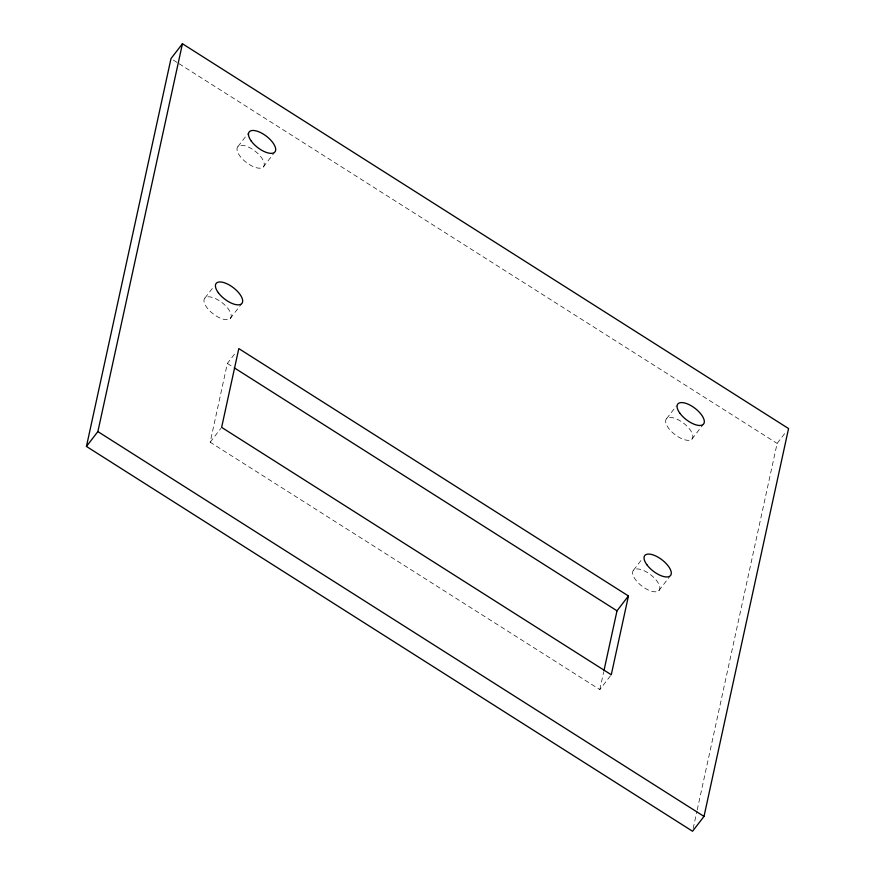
<?xml version="1.0" encoding="UTF-8"?>
<svg xmlns="http://www.w3.org/2000/svg" width="875" height="875" viewBox="0 0 875 875"><rect width="100%" height="100%" fill="white"/><g stroke="black" fill="none" stroke-linecap="round" stroke-linejoin="round"><path stroke-width="0.66" stroke-dasharray="4.38 3.28" d="M610.455 675.817L599.823 689.598L210.175 442.214L227.358 363.442L236.348 351.772M599.823 689.598L603.608 672.241M693.142 828.581L696.916 811.256M697.211 809.922L777.12 443.417L786.111 431.747M238 146.497L247.8 133.777M263.277 167.016A16.297 7.153 37.6 0 0 248.73 147.219A16.297 7.153 37.6 0 0 239.903 156.045A16.297 7.153 37.6 0 0 263.277 167.016L273.908 153.234M204.958 298.003L213.139 287.394M230.245 318.511A16.297 7.153 37.6 0 0 215.698 298.714A16.297 7.153 37.6 0 0 206.872 307.541A16.297 7.153 37.6 0 0 230.245 318.511L241.686 303.669M210.175 442.214L220.806 428.433M666.608 418.622L676.419 405.891M691.895 439.141A16.297 7.153 37.6 0 0 677.337 419.344A16.297 7.153 37.6 0 0 668.511 428.159A16.297 7.153 37.6 0 0 691.895 439.141L703.336 424.288M633.577 570.117L641.747 559.519M658.853 590.636A16.297 7.153 37.6 0 0 644.306 570.839A16.297 7.153 37.6 0 0 635.48 579.655A16.297 7.153 37.6 0 0 658.853 590.636L669.484 576.844M173.305 60.058L177.909 62.989M179.069 63.722L777.12 443.417M227.358 363.442L233.122 367.095"/><path stroke-width="1.31" d="M86.439 446.436L170.997 58.592L182.438 43.75L788.561 428.564L704.003 816.408L692.562 831.25L86.439 446.436L97.88 431.583L182.438 43.75M603.903 670.906L617.006 610.816L628.447 595.973L238.798 348.589L221.627 427.372L611.275 674.756L628.447 595.973M234.27 367.828L617.006 610.816M97.88 431.583L704.003 816.408M218.312 292.688A16.297 7.153 37.6 0 0 241.686 303.669A16.297 7.153 37.6 0 0 227.139 283.872A16.297 7.153 37.6 0 0 218.312 292.688M251.344 141.192A16.297 7.153 37.6 0 0 274.717 152.173A16.297 7.153 37.6 0 0 260.17 132.377A16.297 7.153 37.6 0 0 251.344 141.192M679.962 413.317A16.297 7.153 37.6 0 0 703.336 424.288A16.297 7.153 37.6 0 0 688.789 404.491A16.297 7.153 37.6 0 0 679.962 413.317M646.931 564.812A16.297 7.153 37.6 0 0 670.305 575.783A16.297 7.153 37.6 0 0 655.758 555.986A16.297 7.153 37.6 0 0 646.931 564.812"/></g></svg>
